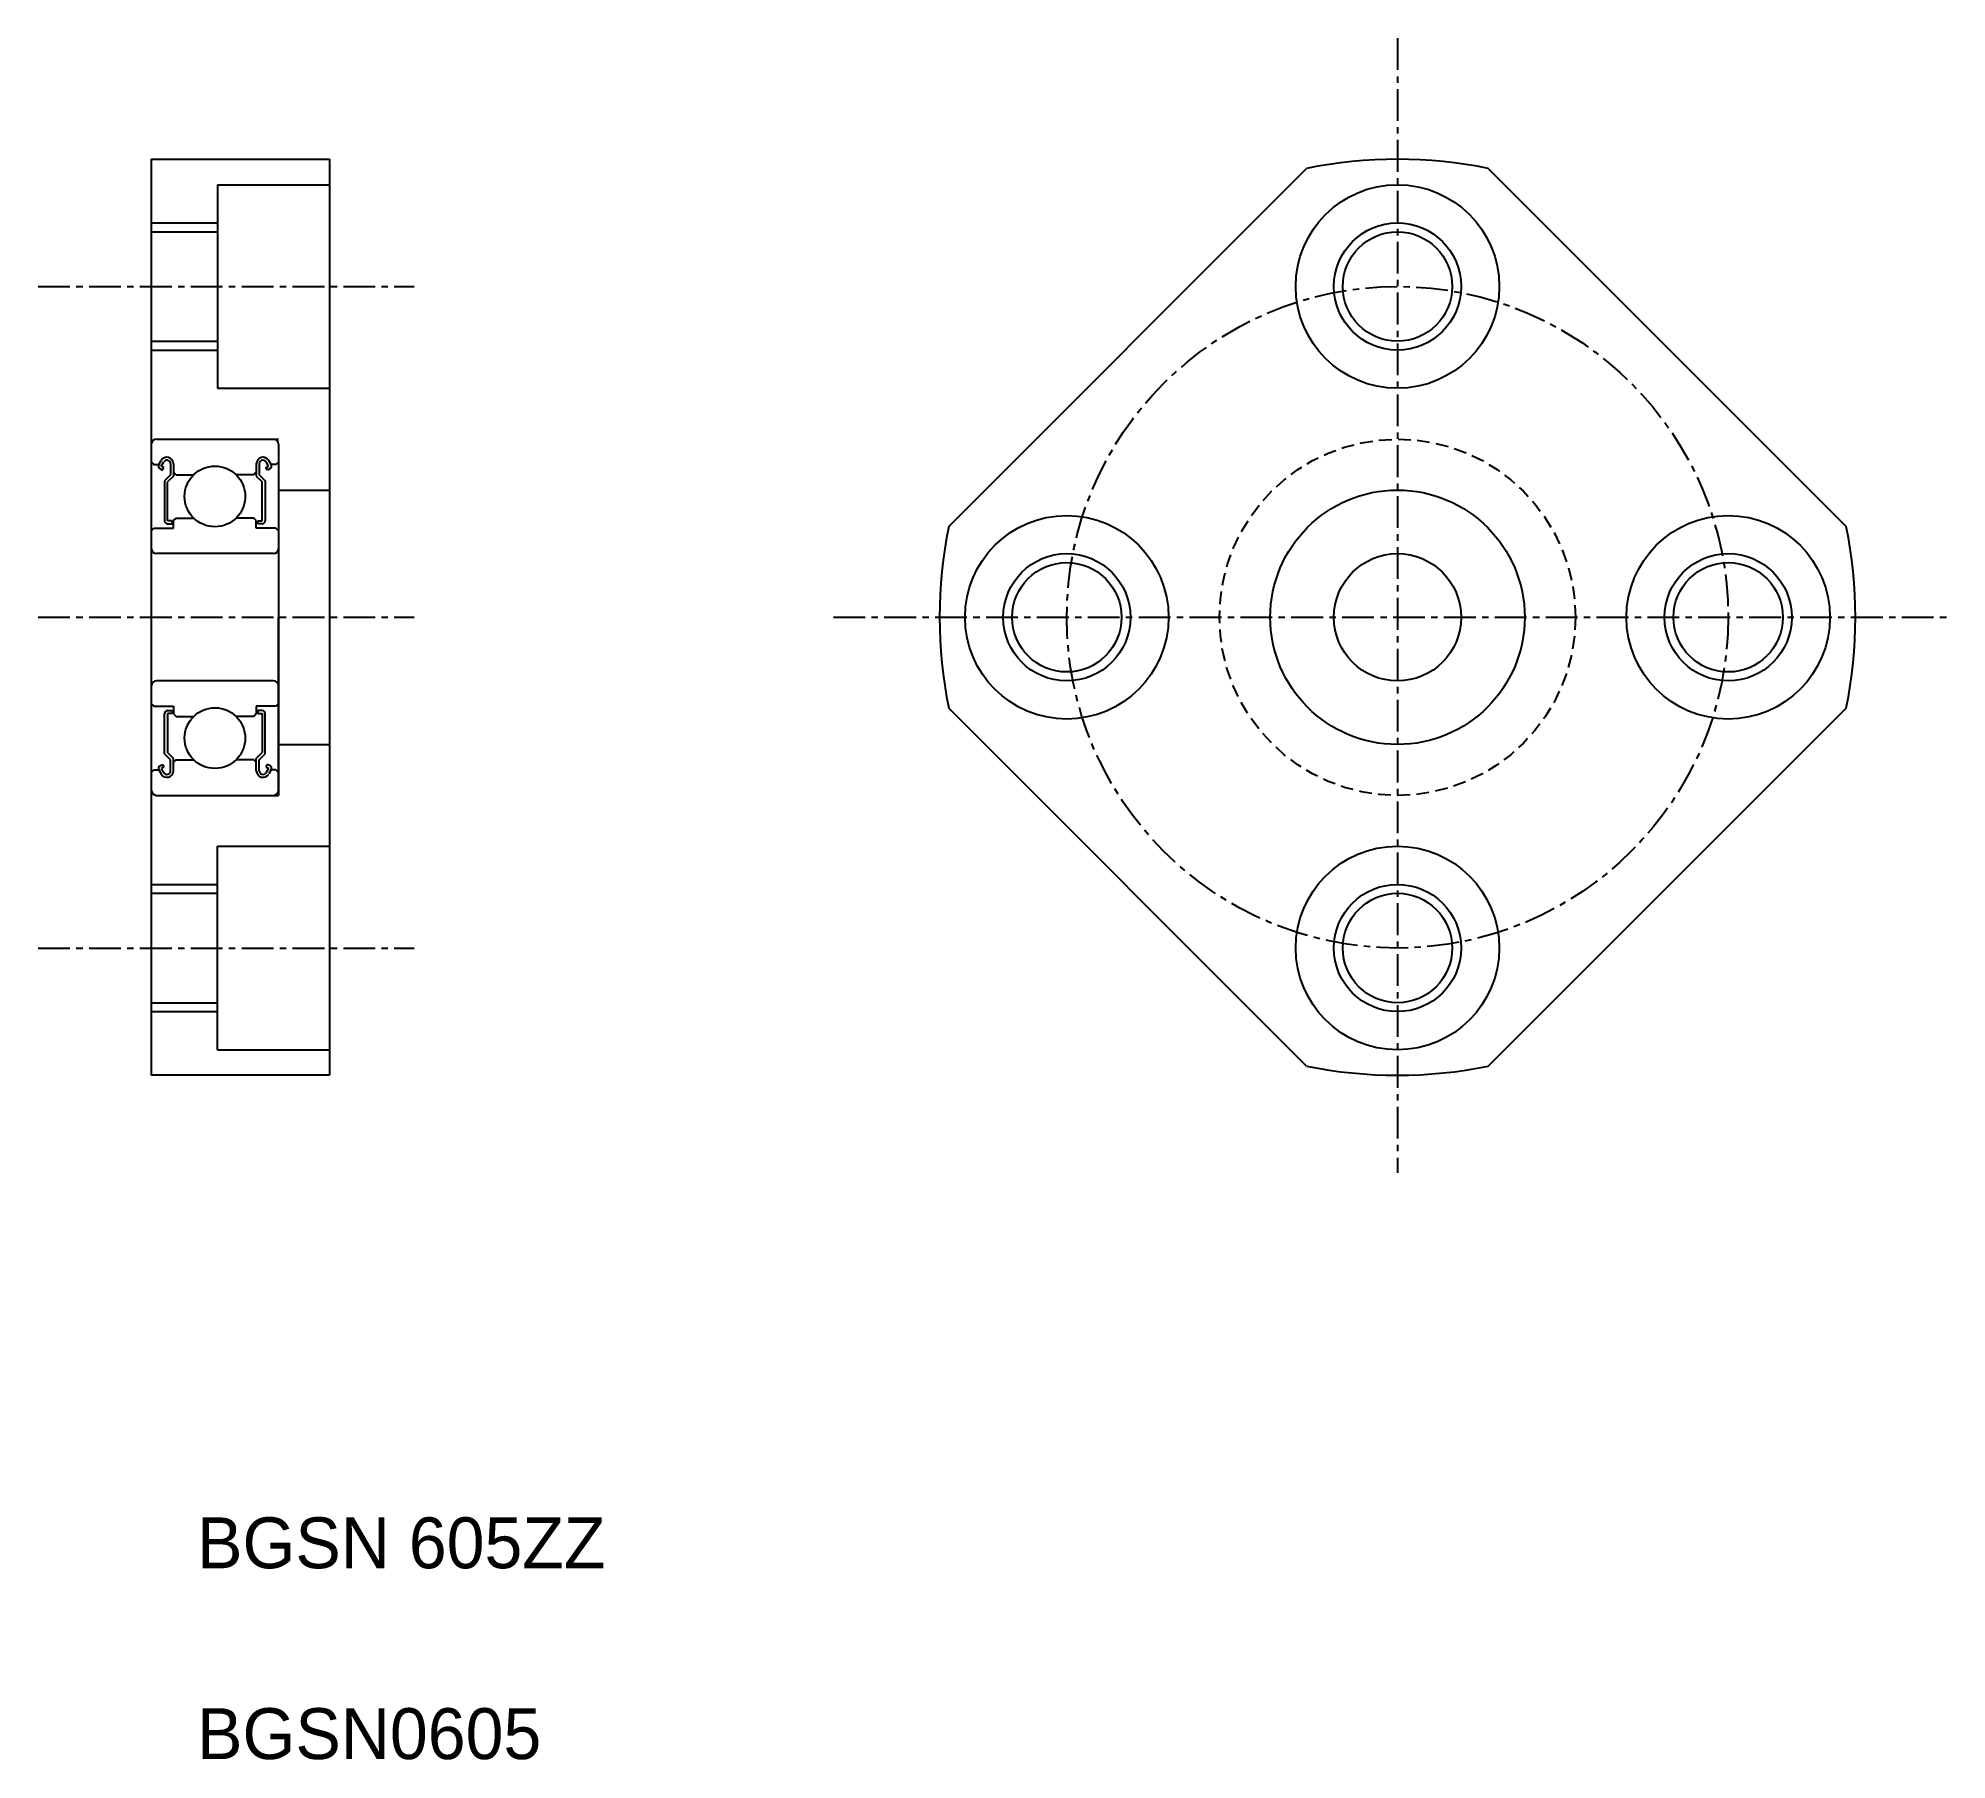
# Model space of a CAD drawing. Extents: x 137.9 to 212.9, y 85.3 to 153.
import ezdxf

# ---------------------------------------------------------------- set-up
doc = ezdxf.new("R2010")
doc.units = 0
doc.linetypes.add('CENTER', pattern=[2, 1.25, -0.25, 0.25, -0.25])
doc.linetypes.add('DASHED', pattern=[0.75, 0.5, -0.25])
doc.layers.get('0').update_dxf_attribs({"linetype": 'CONTINUOUS'})
doc.layers.add('CENTER', color=1, linetype='CENTER')

msp = doc.modelspace()

# ---------------------------------------------------------------- linework, layer by layer
for p, q in [((142.334, 148.202), (142.334, 112.202)), ((142.334, 148.202), (149.334, 148.202)), ((144.084, 148.202), (144.084, 148.202)), ((145.834, 148.202), (145.834, 148.202)), ((149.334, 148.202), (149.334, 112.202)), ((173.679, 133.773), (187.75, 147.845)), ((208.963, 133.773), (194.892, 147.845)), ((144.934, 147.202), (149.334, 147.202)), ((144.934, 147.202), (144.934, 139.202)), ((142.334, 145.352), (144.934, 145.352)), ((142.334, 141.052), (144.934, 141.052)), ((144.934, 139.202), (149.334, 139.202)), ((142.534, 137.202), (147.334, 137.202)), ((147.334, 137.002), (147.334, 123.202)), ((142.334, 136.302), (142.434, 136.202)), ((142.434, 136.202), (142.625, 136.202)), ((142.625, 136.202), (142.72, 136.363)), ((142.667, 136.043), (142.768, 135.985)), ((142.726, 136.144), (142.821, 136.305)), ((142.826, 136.086), (142.726, 136.144)), ((142.768, 135.985), (142.826, 136.086)), ((143.09, 136.232), (143.09, 135.802)), ((143.207, 136.232), (143.207, 135.754)), ((143.207, 135.902), (143.307, 135.802)), ((146.461, 135.902), (146.361, 135.802)), ((146.461, 136.232), (146.461, 135.754)), ((146.577, 136.232), (146.577, 135.802)), ((146.841, 136.086), (146.942, 136.144)), ((146.899, 135.985), (146.841, 136.086)), ((146.942, 136.144), (146.847, 136.305)), ((147, 136.043), (146.899, 135.985)), ((147.043, 136.202), (146.948, 136.363)), ((147.234, 136.202), (147.043, 136.202)), ((147.334, 136.302), (147.234, 136.202)), ((143.09, 135.802), (142.858, 135.57)), ((142.858, 135.57), (142.858, 133.989)), ((143.207, 135.754), (142.974, 135.521)), ((142.974, 133.989), (142.974, 135.521)), ((143.307, 135.802), (144, 135.802)), ((146.361, 135.802), (145.668, 135.802)), ((146.461, 135.754), (146.694, 135.521)), ((146.577, 135.802), (146.81, 135.57)), ((146.694, 133.989), (146.694, 135.521)), ((146.81, 135.57), (146.81, 133.989)), ((147.334, 135.202), (149.334, 135.202)), ((142.334, 133.602), (142.434, 133.702)), ((142.434, 133.702), (143.207, 133.702)), ((143.149, 133.989), (142.974, 133.989)), ((142.974, 133.872), (143.149, 133.872)), ((143.149, 133.872), (143.149, 133.989)), ((143.207, 134.002), (143.307, 134.102)), ((143.207, 133.702), (143.207, 134.002)), ((143.307, 134.102), (144, 134.102)), ((146.361, 134.102), (145.668, 134.102)), ((146.461, 134.002), (146.361, 134.102)), ((146.461, 133.702), (146.461, 134.002)), ((147.234, 133.702), (146.461, 133.702)), ((146.519, 133.872), (146.519, 133.989)), ((146.519, 133.989), (146.694, 133.989)), ((146.694, 133.872), (146.519, 133.872)), ((147.334, 133.602), (147.234, 133.702)), ((147.134, 132.702), (142.534, 132.702)), ((147.334, 123.402), (147.334, 130.202)), ((147.134, 127.702), (142.534, 127.702)), ((142.334, 126.802), (142.434, 126.702)), ((147.334, 126.802), (147.234, 126.702)), ((142.434, 126.702), (143.207, 126.702)), ((142.858, 124.835), (142.858, 126.416)), ((142.974, 126.532), (143.149, 126.532)), ((142.974, 126.416), (142.974, 124.883)), ((143.149, 126.416), (142.974, 126.416)), ((143.149, 126.532), (143.149, 126.416)), ((143.207, 126.702), (143.207, 126.402)), ((143.207, 126.402), (143.307, 126.302)), ((143.307, 126.302), (144, 126.302)), ((146.361, 126.302), (145.668, 126.302)), ((146.461, 126.402), (146.361, 126.302)), ((146.461, 126.702), (146.461, 126.402)), ((147.234, 126.702), (146.461, 126.702)), ((146.519, 126.532), (146.519, 126.416)), ((146.694, 126.532), (146.519, 126.532)), ((146.519, 126.416), (146.694, 126.416)), ((146.694, 126.416), (146.694, 124.883)), ((146.81, 124.835), (146.81, 126.416)), ((187.75, 112.56), (173.679, 126.631)), ((194.892, 112.56), (208.963, 126.631)), ((143.09, 124.602), (142.858, 124.835)), ((143.207, 124.651), (142.974, 124.883)), ((143.09, 124.172), (143.09, 124.602)), ((143.207, 124.172), (143.207, 124.651)), ((143.207, 124.502), (143.307, 124.602)), ((143.307, 124.602), (144, 124.602)), ((146.361, 124.602), (145.668, 124.602)), ((146.461, 124.502), (146.361, 124.602)), ((146.461, 124.651), (146.694, 124.883)), ((146.461, 124.172), (146.461, 124.651)), ((146.577, 124.602), (146.81, 124.835)), ((146.577, 124.172), (146.577, 124.602)), ((147.334, 125.202), (149.334, 125.202)), ((142.334, 124.102), (142.434, 124.202)), ((142.434, 124.202), (142.625, 124.202)), ((142.625, 124.202), (142.72, 124.042)), ((142.667, 124.361), (142.768, 124.42)), ((142.826, 124.319), (142.726, 124.261)), ((142.726, 124.261), (142.821, 124.1)), ((142.768, 124.42), (142.826, 124.319)), ((146.899, 124.42), (146.841, 124.319)), ((146.841, 124.319), (146.942, 124.261)), ((146.942, 124.261), (146.847, 124.1)), ((147, 124.361), (146.899, 124.42)), ((147.043, 124.202), (146.948, 124.042)), ((147.234, 124.202), (147.043, 124.202)), ((147.334, 124.102), (147.234, 124.202)), ((142.534, 123.202), (147.334, 123.202)), ((144.934, 121.202), (149.334, 121.202)), ((144.934, 113.202), (144.934, 121.202)), ((142.334, 119.352), (144.934, 119.352)), ((142.334, 115.052), (144.934, 115.052)), ((144.934, 113.202), (149.334, 113.202)), ((149.334, 112.202), (142.334, 112.202))]:
    msp.add_line(p, q)
at = {"color": 3}
for p, q in [((142.334, 145.702), (144.934, 145.702)), ((142.334, 140.702), (144.934, 140.702)), ((142.334, 119.702), (144.934, 119.702)), ((142.334, 114.702), (144.934, 114.702))]:
    msp.add_line(p, q, dxfattribs=at)
for centre, radius in [((191.321, 143.202), 4), ((191.321, 143.202), 2.15), ((144.834, 134.952), 1.191), ((191.321, 130.202), 5), ((178.321, 130.202), 4), ((204.321, 130.202), 4), ((178.321, 130.202), 2.15), ((191.321, 130.202), 2.5), ((204.321, 130.202), 2.15), ((144.834, 125.452), 1.191), ((191.321, 117.202), 4), ((191.321, 117.202), 2.15)]:
    msp.add_circle(centre, radius)
for centre in [(191.321, 143.202), (178.321, 130.202), (204.321, 130.202), (191.321, 117.202)]:
    msp.add_circle(centre, 2.5, dxfattribs=at)
at = {"color": 3, "linetype": 'DASHED'}
msp.add_circle((191.321, 130.202), 7, dxfattribs=at)
for centre, radius, start, end in [((191.321, 130.202), 18, 78.55731, 101.44269), ((142.534, 137.002), 0.2, 90, 180), ((147.134, 137.002), 0.2, 0, 90), ((142.726, 136.144), 0.116, 150.00319, 239.99854), ((142.946, 136.232), 0.261, 0, 150.00011), ((142.946, 136.232), 0.145, 0, 149.99983), ((146.722, 136.232), 0.261, 29.99989, 180), ((146.722, 136.232), 0.145, 30.00017, 180), ((146.942, 136.144), 0.116, 300.00146, 29.99681), ((142.974, 133.989), 0.116, 180.00005, 270.00003), ((146.694, 133.989), 0.116, 269.99997, 359.99995), ((191.321, 130.202), 18, 168.55731, 191.44269), ((191.321, 130.202), 18, 348.55731, 11.44269), ((142.534, 132.902), 0.2, 180, 270), ((147.134, 132.902), 0.2, 270, 0), ((142.534, 127.502), 0.2, 90, 180), ((147.134, 127.502), 0.2, 0, 90), ((142.974, 126.416), 0.116, 89.99997, 179.99995), ((146.694, 126.416), 0.116, 0.00005, 90.00003), ((142.726, 124.261), 0.116, 120.00146, 209.99681), ((142.946, 124.172), 0.261, 209.99989, 0), ((142.946, 124.172), 0.145, 210.00017, 0), ((146.722, 124.172), 0.261, 180, 330.00011), ((146.722, 124.172), 0.145, 180, 329.99983), ((146.942, 124.261), 0.116, 330.00319, 59.99854), ((142.534, 123.402), 0.2, 180, 270), ((147.134, 123.402), 0.2, 270, 0), ((191.321, 130.202), 18, 258.55731, 281.44269)]:
    msp.add_arc(centre, radius, start, end)
at = {"layer": 'CENTER', "color": 1, "linetype": 'CENTER'}
for p, q in [((191.321, 152.962), (191.321, 108.373)), ((137.886, 143.202), (152.665, 143.202)), ((137.886, 130.202), (152.665, 130.202)), ((169.147, 130.202), (212.916, 130.202)), ((137.886, 117.202), (152.665, 117.202))]:
    msp.add_line(p, q, dxfattribs=at)
msp.add_circle((191.321, 130.202), 13, dxfattribs=at)

# ---------------------------------------------------------------- texts
for s, p in [('BGSN 605ZZ', (144.134, 92.825)), ('BGSN0605', (144.134, 85.325))]:
    msp.add_text(s, height=2).set_placement(p)

doc.saveas('drawing.dxf')
